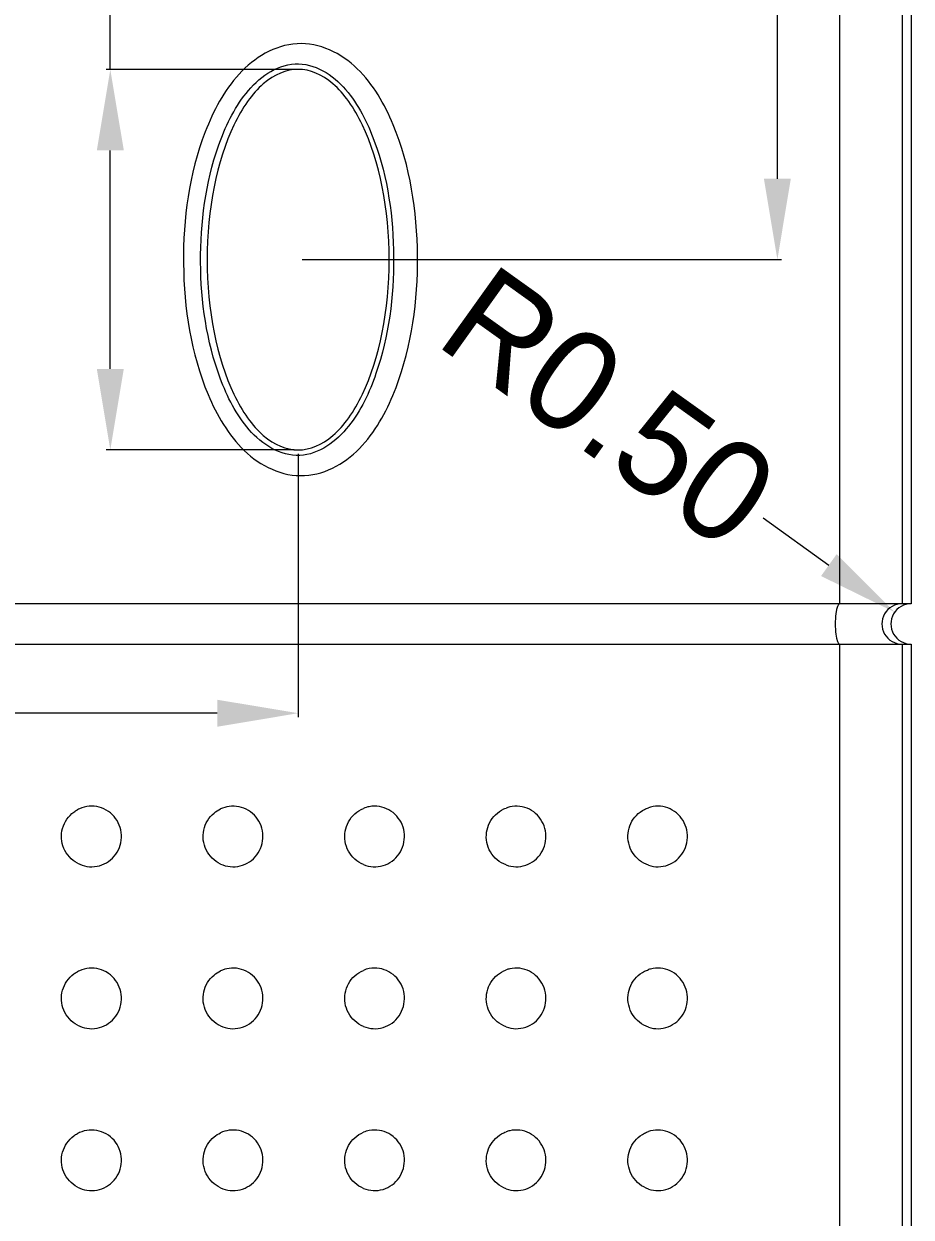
# Model space of a CAD drawing. Header units: millimetres. Extents: x -644 to 177, y 608 to 849.
# Drawn here: x -25.76 to -3.83, y 659.98 to 689.46 of the extents above; entities that cross this region are included whole.
import ezdxf

# ---------------------------------------------------------------- set-up
doc = ezdxf.new("R2010")
doc.units = ezdxf.units.MM
doc.layers.get('0').update_dxf_attribs({"linetype": 'CONTINUOUS'})
doc.layers.get('Defpoints').update_dxf_attribs({"linetype": 'CONTINUOUS'})
doc.layers.add('10', color=7, linetype='CONTINUOUS', true_color=0xffffff)
doc.dimstyles.new('2', dxfattribs={"dimtxt": 2.5, "dimasz": 2, "dimexe": 0.1, "dimexo": 0.1, "dimgap": 0.1, "dimtad": 0, "dimzin": 0, "dimdsep": 46, "dimtxsty": 'Standard', "dimcen": 0, "dimclrd": 4, "dimclre": 4, "dimclrt": 3, "dimadec": 1, "dimazin": 0, "dimtfac": 1, "dimtofl": 0, "dimtmove": 0, "dimatfit": 3, "dimfxl": 0, "dimtolj": 1, "dimtzin": 0, "dimlwd": 9, "dimlwe": 9, "dimarcsym": 0})

# ---------------------------------------------------------------- blocks, each defined once
blk = doc.blocks.new('*D172')
at = {"color": 4, "lineweight": 9}
for p, q in [((-23.626, 688.338), (-23.626, 690.338)), ((-19.083, 688.338), (-23.726, 688.338)), ((-23.626, 680.938), (-23.626, 686.338)), ((-19.083, 678.938), (-23.726, 678.938))]:
    blk.add_line(p, q, dxfattribs=at)
for points in [[(-23.959, 686.338), (-23.292, 686.338), (-23.626, 688.338)], [(-23.959, 680.938), (-23.292, 680.938), (-23.626, 678.938)]]:
    blk.add_solid(points, dxfattribs=at)
at = {"layer": 'Defpoints', "color": 0, "lineweight": 9}
for p in [(-23.626, 688.338), (-18.983, 688.338), (-18.983, 678.938)]:
    blk.add_point(p, dxfattribs=at)
at = {"color": 3, "lineweight": 9, "insert": (-23.626, 693.98), "char_height": 2.5, "attachment_point": 5, "rotation": 90}
blk.add_mtext('\\A1;9.40', dxfattribs=at)
blk = doc.blocks.new('*D175')
at = {"color": 4, "lineweight": 9}
for p, q in [((-5.695, 733.138), (-7.239, 733.138)), ((-7.139, 731.138), (-7.139, 713.28)), ((-7.139, 685.638), (-7.139, 703.496)), ((-18.883, 683.638), (-7.039, 683.638))]:
    blk.add_line(p, q, dxfattribs=at)
for points in [[(-7.472, 731.138), (-6.806, 731.138), (-7.139, 733.138)], [(-7.472, 685.638), (-6.806, 685.638), (-7.139, 683.638)]]:
    blk.add_solid(points, dxfattribs=at)
at = {"layer": 'Defpoints', "color": 0, "lineweight": 9}
for p in [(-7.139, 733.138), (-5.595, 733.138), (-18.983, 683.638)]:
    blk.add_point(p, dxfattribs=at)
at = {"color": 3, "lineweight": 9, "insert": (-7.139, 708.388), "char_height": 2.5, "attachment_point": 5, "rotation": 90}
blk.add_mtext('\\A1;49.50', dxfattribs=at)
blk = doc.blocks.new('*D176')
at = {"color": 4, "lineweight": 9}
for p, q in [((-18.983, 678.838), (-18.983, 672.333)), ((-53.833, 674.038), (-53.833, 672.333)), ((-51.833, 672.433), (-41.508, 672.433)), ((-20.983, 672.433), (-31.308, 672.433))]:
    blk.add_line(p, q, dxfattribs=at)
for points in [[(-51.833, 672.766), (-51.833, 672.099), (-53.833, 672.433)], [(-20.983, 672.766), (-20.983, 672.099), (-18.983, 672.433)]]:
    blk.add_solid(points, dxfattribs=at)
at = {"layer": 'Defpoints', "color": 0, "lineweight": 9}
for p in [(-18.983, 678.938), (-53.833, 674.138), (-18.983, 672.433)]:
    blk.add_point(p, dxfattribs=at)
at = {"color": 3, "lineweight": 9, "insert": (-36.408, 672.433), "char_height": 2.5, "attachment_point": 5}
blk.add_mtext('\\A1;34.85', dxfattribs=at)
blk = doc.blocks.new('*D120')
at = {"color": 4, "lineweight": 9}
blk.add_line((-7.492, 677.257), (-5.866, 676.093), dxfattribs=at)
blk.add_solid([(-5.672, 676.364), (-6.06, 675.822), (-4.239, 674.929)], dxfattribs=at)
at = {"layer": 'Defpoints', "color": 0, "lineweight": 9}
for p in [(-4.239, 674.929), (-3.833, 674.638)]:
    blk.add_point(p, dxfattribs=at)
at = {"color": 3, "lineweight": 9, "insert": (-11.301, 679.982), "char_height": 2.5, "attachment_point": 5, "rotation": 324.4101}
blk.add_mtext('\\A1;R0.50', dxfattribs=at)

msp = doc.modelspace()

# ---------------------------------------------------------------- linework, layer by layer
at = {"lineweight": 9}
msp.add_arc((-3.833, 674.638), 0.5, 89.9804, 270.0196, dxfattribs=at)
at = {"layer": '10', "color": 7, "linetype": 'Continuous', "lineweight": 9}
for p, q in [((-5.595, 675.138), (-5.595, 741.138)), ((-4.055, 741.138), (-4.055, 675.138)), ((-3.833, 741.138), (-3.833, 675.138)), ((-5.595, 675.138), (-102.07, 675.138)), ((-4.055, 675.138), (-5.595, 675.138)), ((-3.833, 675.138), (-4.055, 675.138)), ((-102.07, 674.138), (-5.595, 674.138)), ((-5.595, 655.859), (-5.595, 674.138)), ((-5.595, 674.138), (-4.055, 674.138)), ((-4.055, 674.138), (-3.833, 674.138)), ((-4.055, 674.138), (-4.055, 655.859)), ((-3.833, 674.138), (-3.833, 655.637))]:
    msp.add_line(p, q, dxfattribs=at)
for centre, ratio in [((-5.595, 674.638), 0.229704), ((-4.055, 674.638), 0.999657)]:
    msp.add_ellipse(centre, major_axis=(0, 0.5), ratio=ratio, start_param=0, end_param=3.141593, dxfattribs=at)
for points, knots in [([(-19.01, 688.971), (-18.455, 689.003), (-17.917, 688.74), (-17.127, 687.971), (-16.844, 687.479), (-16.211, 685.949), (-16.044, 684.839), (-16.023, 682.62), (-16.169, 681.524), (-16.762, 679.958), (-17.027, 679.457), (-17.767, 678.642), (-18.275, 678.333), (-19.377, 678.275), (-19.918, 678.538), (-20.711, 679.306), (-20.996, 679.797), (-21.636, 681.325), (-21.806, 682.435), (-21.827, 684.654), (-21.679, 685.75), (-21.081, 687.315), (-20.814, 687.814), (-20.071, 688.628), (-19.566, 688.94), (-19.01, 688.971)], [0, 0, 0, 0, 0.0625, 0.0625, 0.125, 0.125, 0.25, 0.25, 0.375, 0.375, 0.4375, 0.4375, 0.5, 0.5, 0.5625, 0.5625, 0.625, 0.625, 0.75, 0.75, 0.875, 0.875, 0.9375, 0.9375, 1, 1, 1, 1]), ([(-19.061, 688.473), (-19.545, 688.447), (-19.967, 688.127), (-20.574, 687.366), (-20.79, 686.913), (-21.274, 685.524), (-21.4, 684.557), (-21.388, 682.598), (-21.25, 681.624), (-20.739, 680.25), (-20.514, 679.805), (-19.876, 679.07), (-19.424, 678.78), (-18.461, 678.825), (-18.037, 679.144), (-17.434, 679.906), (-17.219, 680.36), (-16.741, 681.75), (-16.617, 682.718), (-16.629, 684.677), (-16.764, 685.651), (-17.27, 687.027), (-17.492, 687.472), (-18.126, 688.209), (-18.576, 688.499), (-19.061, 688.473)], [0, 0, 0, 0, 0.0625, 0.0625, 0.125, 0.125, 0.25, 0.25, 0.375, 0.375, 0.4375, 0.4375, 0.5, 0.5, 0.5625, 0.5625, 0.625, 0.625, 0.75, 0.75, 0.875, 0.875, 0.9375, 0.9375, 1, 1, 1, 1]), ([(-18.983, 678.938), (-19.277, 678.938), (-19.572, 679.06), (-20.116, 679.531), (-20.365, 679.879), (-20.99, 681.184), (-21.233, 682.407), (-21.233, 684.868), (-20.99, 686.091), (-20.365, 687.396), (-20.116, 687.745), (-19.572, 688.216), (-19.277, 688.338), (-18.688, 688.338), (-18.394, 688.216), (-17.85, 687.745), (-17.6, 687.396), (-16.975, 686.091), (-16.733, 684.868), (-16.733, 682.407), (-16.975, 681.184), (-17.6, 679.879), (-17.85, 679.531), (-18.394, 679.06), (-18.688, 678.938), (-18.983, 678.938)], [0, 0, 0, 0, 0.0625, 0.0625, 0.125, 0.125, 0.25, 0.25, 0.375, 0.375, 0.4375, 0.4375, 0.5, 0.5, 0.5625, 0.5625, 0.625, 0.625, 0.75, 0.75, 0.875, 0.875, 0.9375, 0.9375, 1, 1, 1, 1]), ([(-24.438, 668.727), (-24.365, 668.688), (-24.285, 668.661), (-24.121, 668.636), (-24.036, 668.637), (-23.873, 668.667), (-23.793, 668.697), (-23.649, 668.78), (-23.584, 668.835), (-23.475, 668.962), (-23.431, 669.036), (-23.37, 669.191), (-23.353, 669.276), (-23.347, 669.443), (-23.358, 669.529), (-23.407, 669.689), (-23.445, 669.765), (-23.544, 669.9), (-23.605, 669.96), (-23.742, 670.054), (-23.82, 670.09), (-23.98, 670.133), (-24.065, 670.14), (-24.23, 670.127), (-24.313, 670.106), (-24.405, 670.065), (-24.422, 670.057), (-24.438, 670.048)], [0, 0, 0, 0, 0.081371, 0.081371, 0.163264, 0.163264, 0.245154, 0.245154, 0.327047, 0.327047, 0.408949, 0.408949, 0.49086, 0.49086, 0.572778, 0.572778, 0.654698, 0.654698, 0.736612, 0.736612, 0.818517, 0.818517, 0.900412, 0.900412, 0.982303, 0.982303, 1, 1, 1, 1]), ([(-20.9, 668.708), (-20.976, 668.744), (-21.047, 668.793), (-21.167, 668.911), (-21.218, 668.981), (-21.293, 669.132), (-21.317, 669.215), (-21.337, 669.381), (-21.333, 669.466), (-21.298, 669.629), (-21.266, 669.708), (-21.18, 669.849), (-21.124, 669.913), (-21.011, 670.006), (-20.957, 670.041), (-20.9, 670.067)], [0, 0, 0, 0, 0.149609, 0.149609, 0.299309, 0.299309, 0.447675, 0.447675, 0.594596, 0.594596, 0.741048, 0.741048, 0.88817, 0.88817, 1, 1, 1, 1]), ([(-20.9, 668.708), (-20.825, 668.673), (-20.744, 668.651), (-20.58, 668.635), (-20.495, 668.641), (-20.334, 668.681), (-20.256, 668.715), (-20.118, 668.807), (-20.055, 668.865), (-19.955, 668.998), (-19.915, 669.074), (-19.863, 669.233), (-19.851, 669.319), (-19.854, 669.486), (-19.87, 669.571), (-19.927, 669.728), (-19.97, 669.802), (-20.076, 669.931), (-20.14, 669.987), (-20.282, 670.073), (-20.361, 670.104), (-20.523, 670.138), (-20.608, 670.141), (-20.763, 670.119), (-20.834, 670.098), (-20.9, 670.067)], [0, 0, 0, 0, 0.083755, 0.083755, 0.167976, 0.167976, 0.252194, 0.252194, 0.336417, 0.336417, 0.42065, 0.42065, 0.504892, 0.504892, 0.58914, 0.58914, 0.673388, 0.673388, 0.75763, 0.75763, 0.841862, 0.841862, 0.926085, 0.926085, 1, 1, 1, 1]), ([(-17.37, 668.695), (-17.447, 668.727), (-17.52, 668.773), (-17.646, 668.886), (-17.7, 668.954), (-17.781, 669.102), (-17.809, 669.184), (-17.836, 669.349), (-17.836, 669.434), (-17.808, 669.598), (-17.779, 669.678), (-17.7, 669.822), (-17.647, 669.889), (-17.522, 670.001), (-17.448, 670.048), (-17.37, 670.081)], [0, 0, 0, 0, 0.144311, 0.144311, 0.288729, 0.288729, 0.431561, 0.431561, 0.572576, 0.572576, 0.712867, 0.712867, 0.853784, 0.853784, 1, 1, 1, 1]), ([(-17.37, 668.695), (-17.294, 668.663), (-17.211, 668.645), (-17.047, 668.636), (-16.963, 668.646), (-16.805, 668.694), (-16.728, 668.731), (-16.595, 668.829), (-16.535, 668.89), (-16.441, 669.028), (-16.404, 669.106), (-16.36, 669.267), (-16.351, 669.353), (-16.362, 669.52), (-16.381, 669.603), (-16.446, 669.758), (-16.492, 669.83), (-16.603, 669.954), (-16.67, 670.007), (-16.815, 670.086), (-16.895, 670.114), (-17.058, 670.14), (-17.143, 670.139), (-17.274, 670.115), (-17.323, 670.1), (-17.37, 670.081)], [0, 0, 0, 0, 0.085749, 0.085749, 0.171919, 0.171919, 0.258088, 0.258088, 0.344263, 0.344263, 0.430447, 0.430447, 0.516641, 0.516641, 0.602841, 0.602841, 0.689039, 0.689039, 0.775231, 0.775231, 0.861412, 0.861412, 0.947584, 0.947584, 1, 1, 1, 1]), ([(-13.844, 668.685), (-13.923, 668.714), (-13.998, 668.758), (-14.128, 668.866), (-14.185, 668.933), (-14.271, 669.078), (-14.302, 669.159), (-14.335, 669.323), (-14.337, 669.409), (-14.314, 669.573), (-14.289, 669.653), (-14.215, 669.8), (-14.164, 669.868), (-14.046, 669.984), (-13.976, 670.032), (-13.882, 670.076), (-13.864, 670.084), (-13.844, 670.091)], [0, 0, 0, 0, 0.140546, 0.140546, 0.281216, 0.281216, 0.42003, 0.42003, 0.55662, 0.55662, 0.692207, 0.692207, 0.82837, 0.82837, 0.966431, 0.966431, 1, 1, 1, 1]), ([(-13.844, 668.685), (-13.768, 668.656), (-13.685, 668.641), (-13.521, 668.638), (-13.437, 668.652), (-13.282, 668.705), (-13.207, 668.745), (-13.077, 668.848), (-13.02, 668.911), (-12.931, 669.052), (-12.898, 669.131), (-12.859, 669.294), (-12.854, 669.38), (-12.87, 669.547), (-12.893, 669.63), (-12.963, 669.782), (-13.011, 669.852), (-13.126, 669.972), (-13.194, 670.022), (-13.342, 670.096), (-13.423, 670.121), (-13.586, 670.141), (-13.67, 670.137), (-13.783, 670.111), (-13.814, 670.102), (-13.844, 670.091)], [0, 0, 0, 0, 0.087423, 0.087423, 0.175231, 0.175231, 0.263039, 0.263039, 0.350853, 0.350853, 0.438677, 0.438677, 0.526511, 0.526511, 0.61435, 0.61435, 0.702187, 0.702187, 0.790016, 0.790016, 0.877835, 0.877835, 0.965645, 0.965645, 1, 1, 1, 1]), ([(-10.323, 668.678), (-10.403, 668.705), (-10.48, 668.746), (-10.613, 668.851), (-10.672, 668.916), (-10.762, 669.059), (-10.795, 669.139), (-10.832, 669.303), (-10.837, 669.388), (-10.819, 669.552), (-10.796, 669.633), (-10.726, 669.782), (-10.678, 669.851), (-10.564, 669.969), (-10.495, 670.02), (-10.39, 670.073), (-10.357, 670.087), (-10.323, 670.098)], [0, 0, 0, 0, 0.137708, 0.137708, 0.275559, 0.275559, 0.41126, 0.41126, 0.544299, 0.544299, 0.676033, 0.676033, 0.808283, 0.808283, 0.942624, 0.942624, 1, 1, 1, 1]), ([(-10.323, 668.678), (-10.246, 668.651), (-10.163, 668.638), (-10, 668.641), (-9.917, 668.657), (-9.763, 668.715), (-9.69, 668.758), (-9.564, 668.864), (-9.509, 668.93), (-9.424, 669.073), (-9.394, 669.153), (-9.36, 669.317), (-9.357, 669.403), (-9.379, 669.569), (-9.404, 669.652), (-9.478, 669.801), (-9.528, 669.87), (-9.646, 669.986), (-9.716, 670.034), (-9.865, 670.104), (-9.946, 670.126), (-10.109, 670.141), (-10.193, 670.134), (-10.29, 670.109), (-10.307, 670.104), (-10.323, 670.098)], [0, 0, 0, 0, 0.088855, 0.088855, 0.178066, 0.178066, 0.267277, 0.267277, 0.356495, 0.356495, 0.445724, 0.445724, 0.534962, 0.534962, 0.624204, 0.624204, 0.713444, 0.713444, 0.802676, 0.802676, 0.891897, 0.891897, 0.98111, 0.98111, 1, 1, 1, 1]), ([(-24.438, 668.727), (-24.512, 668.767), (-24.58, 668.82), (-24.693, 668.944), (-24.74, 669.017), (-24.806, 669.172), (-24.826, 669.255), (-24.837, 669.422), (-24.828, 669.507), (-24.783, 669.668), (-24.747, 669.745), (-24.653, 669.882), (-24.593, 669.943), (-24.498, 670.013), (-24.469, 670.032), (-24.438, 670.048)], [0, 0, 0, 0, 0.157054, 0.157054, 0.314184, 0.314184, 0.470213, 0.470213, 0.625145, 0.625145, 0.779841, 0.779841, 0.935242, 0.935242, 1, 1, 1, 1]), ([(-24.438, 664.727), (-24.512, 664.767), (-24.58, 664.82), (-24.693, 664.944), (-24.74, 665.017), (-24.806, 665.172), (-24.826, 665.255), (-24.837, 665.422), (-24.828, 665.507), (-24.783, 665.668), (-24.747, 665.745), (-24.653, 665.882), (-24.593, 665.943), (-24.498, 666.013), (-24.469, 666.032), (-24.438, 666.048)], [0, 0, 0, 0, 0.157054, 0.157054, 0.314184, 0.314184, 0.470213, 0.470213, 0.625145, 0.625145, 0.779841, 0.779841, 0.935242, 0.935242, 1, 1, 1, 1]), ([(-24.438, 664.727), (-24.365, 664.688), (-24.285, 664.661), (-24.121, 664.636), (-24.036, 664.637), (-23.873, 664.667), (-23.793, 664.697), (-23.649, 664.78), (-23.584, 664.835), (-23.475, 664.962), (-23.431, 665.036), (-23.37, 665.191), (-23.353, 665.276), (-23.347, 665.443), (-23.358, 665.529), (-23.407, 665.689), (-23.445, 665.765), (-23.544, 665.9), (-23.605, 665.96), (-23.742, 666.054), (-23.82, 666.09), (-23.98, 666.133), (-24.065, 666.14), (-24.23, 666.127), (-24.313, 666.106), (-24.405, 666.065), (-24.422, 666.057), (-24.438, 666.048)], [0, 0, 0, 0, 0.081371, 0.081371, 0.163264, 0.163264, 0.245154, 0.245154, 0.327047, 0.327047, 0.408949, 0.408949, 0.49086, 0.49086, 0.572778, 0.572778, 0.654698, 0.654698, 0.736612, 0.736612, 0.818517, 0.818517, 0.900412, 0.900412, 0.982303, 0.982303, 1, 1, 1, 1]), ([(-20.9, 664.708), (-20.976, 664.744), (-21.047, 664.793), (-21.167, 664.911), (-21.218, 664.981), (-21.293, 665.132), (-21.317, 665.215), (-21.337, 665.381), (-21.333, 665.466), (-21.298, 665.629), (-21.266, 665.708), (-21.18, 665.849), (-21.124, 665.913), (-21.011, 666.006), (-20.957, 666.041), (-20.9, 666.067)], [0, 0, 0, 0, 0.149609, 0.149609, 0.299309, 0.299309, 0.447675, 0.447675, 0.594596, 0.594596, 0.741048, 0.741048, 0.88817, 0.88817, 1, 1, 1, 1]), ([(-20.9, 664.708), (-20.825, 664.673), (-20.744, 664.651), (-20.58, 664.635), (-20.495, 664.641), (-20.334, 664.681), (-20.256, 664.715), (-20.118, 664.807), (-20.055, 664.865), (-19.955, 664.998), (-19.915, 665.074), (-19.863, 665.233), (-19.851, 665.319), (-19.854, 665.486), (-19.87, 665.571), (-19.927, 665.728), (-19.97, 665.802), (-20.076, 665.931), (-20.14, 665.987), (-20.282, 666.073), (-20.361, 666.104), (-20.523, 666.138), (-20.608, 666.141), (-20.763, 666.119), (-20.834, 666.098), (-20.9, 666.067)], [0, 0, 0, 0, 0.083755, 0.083755, 0.167976, 0.167976, 0.252194, 0.252194, 0.336417, 0.336417, 0.42065, 0.42065, 0.504892, 0.504892, 0.58914, 0.58914, 0.673388, 0.673388, 0.75763, 0.75763, 0.841862, 0.841862, 0.926085, 0.926085, 1, 1, 1, 1]), ([(-17.37, 664.695), (-17.447, 664.727), (-17.52, 664.773), (-17.646, 664.886), (-17.7, 664.954), (-17.781, 665.102), (-17.809, 665.184), (-17.836, 665.349), (-17.836, 665.434), (-17.808, 665.598), (-17.779, 665.678), (-17.7, 665.822), (-17.647, 665.889), (-17.522, 666.001), (-17.448, 666.048), (-17.37, 666.081)], [0, 0, 0, 0, 0.144311, 0.144311, 0.288729, 0.288729, 0.431561, 0.431561, 0.572576, 0.572576, 0.712867, 0.712867, 0.853784, 0.853784, 1, 1, 1, 1]), ([(-17.37, 664.695), (-17.294, 664.663), (-17.211, 664.645), (-17.047, 664.636), (-16.963, 664.646), (-16.805, 664.694), (-16.728, 664.731), (-16.595, 664.829), (-16.535, 664.89), (-16.441, 665.028), (-16.404, 665.106), (-16.36, 665.267), (-16.351, 665.353), (-16.362, 665.52), (-16.381, 665.603), (-16.446, 665.758), (-16.492, 665.83), (-16.603, 665.954), (-16.67, 666.007), (-16.815, 666.086), (-16.895, 666.114), (-17.058, 666.14), (-17.143, 666.139), (-17.274, 666.115), (-17.323, 666.1), (-17.37, 666.081)], [0, 0, 0, 0, 0.085749, 0.085749, 0.171919, 0.171919, 0.258088, 0.258088, 0.344263, 0.344263, 0.430447, 0.430447, 0.516641, 0.516641, 0.602841, 0.602841, 0.689039, 0.689039, 0.775231, 0.775231, 0.861412, 0.861412, 0.947584, 0.947584, 1, 1, 1, 1]), ([(-13.844, 664.685), (-13.923, 664.714), (-13.998, 664.758), (-14.128, 664.866), (-14.185, 664.933), (-14.271, 665.078), (-14.302, 665.159), (-14.335, 665.323), (-14.337, 665.409), (-14.314, 665.573), (-14.289, 665.653), (-14.215, 665.8), (-14.164, 665.868), (-14.046, 665.984), (-13.976, 666.032), (-13.882, 666.076), (-13.864, 666.084), (-13.844, 666.091)], [0, 0, 0, 0, 0.140546, 0.140546, 0.281216, 0.281216, 0.42003, 0.42003, 0.55662, 0.55662, 0.692207, 0.692207, 0.82837, 0.82837, 0.966431, 0.966431, 1, 1, 1, 1]), ([(-13.844, 664.685), (-13.768, 664.656), (-13.685, 664.641), (-13.521, 664.638), (-13.437, 664.652), (-13.282, 664.705), (-13.207, 664.745), (-13.077, 664.848), (-13.02, 664.911), (-12.931, 665.052), (-12.898, 665.131), (-12.859, 665.294), (-12.854, 665.38), (-12.87, 665.547), (-12.893, 665.63), (-12.963, 665.782), (-13.011, 665.852), (-13.126, 665.972), (-13.194, 666.022), (-13.342, 666.096), (-13.423, 666.121), (-13.586, 666.141), (-13.67, 666.137), (-13.783, 666.111), (-13.814, 666.102), (-13.844, 666.091)], [0, 0, 0, 0, 0.087423, 0.087423, 0.175231, 0.175231, 0.263039, 0.263039, 0.350853, 0.350853, 0.438677, 0.438677, 0.526511, 0.526511, 0.61435, 0.61435, 0.702187, 0.702187, 0.790016, 0.790016, 0.877835, 0.877835, 0.965645, 0.965645, 1, 1, 1, 1]), ([(-10.323, 664.678), (-10.403, 664.705), (-10.48, 664.746), (-10.613, 664.851), (-10.672, 664.916), (-10.762, 665.059), (-10.795, 665.139), (-10.832, 665.303), (-10.837, 665.388), (-10.819, 665.552), (-10.796, 665.633), (-10.726, 665.782), (-10.678, 665.851), (-10.564, 665.969), (-10.495, 666.02), (-10.39, 666.073), (-10.357, 666.087), (-10.323, 666.098)], [0, 0, 0, 0, 0.137708, 0.137708, 0.275559, 0.275559, 0.41126, 0.41126, 0.544299, 0.544299, 0.676033, 0.676033, 0.808283, 0.808283, 0.942624, 0.942624, 1, 1, 1, 1]), ([(-10.323, 664.678), (-10.246, 664.651), (-10.163, 664.638), (-10, 664.641), (-9.917, 664.657), (-9.763, 664.715), (-9.69, 664.758), (-9.564, 664.864), (-9.509, 664.93), (-9.424, 665.073), (-9.394, 665.153), (-9.36, 665.317), (-9.357, 665.403), (-9.379, 665.569), (-9.404, 665.652), (-9.478, 665.801), (-9.528, 665.87), (-9.646, 665.986), (-9.716, 666.034), (-9.865, 666.104), (-9.946, 666.126), (-10.109, 666.141), (-10.193, 666.134), (-10.29, 666.109), (-10.307, 666.104), (-10.323, 666.098)], [0, 0, 0, 0, 0.088855, 0.088855, 0.178066, 0.178066, 0.267277, 0.267277, 0.356495, 0.356495, 0.445724, 0.445724, 0.534962, 0.534962, 0.624204, 0.624204, 0.713444, 0.713444, 0.802676, 0.802676, 0.891897, 0.891897, 0.98111, 0.98111, 1, 1, 1, 1]), ([(-24.438, 660.727), (-24.365, 660.688), (-24.285, 660.661), (-24.121, 660.636), (-24.036, 660.637), (-23.873, 660.667), (-23.793, 660.697), (-23.649, 660.78), (-23.584, 660.835), (-23.475, 660.962), (-23.431, 661.036), (-23.37, 661.191), (-23.353, 661.276), (-23.347, 661.443), (-23.358, 661.529), (-23.407, 661.689), (-23.445, 661.765), (-23.544, 661.9), (-23.605, 661.96), (-23.742, 662.054), (-23.82, 662.09), (-23.98, 662.133), (-24.065, 662.14), (-24.23, 662.127), (-24.313, 662.106), (-24.405, 662.065), (-24.422, 662.057), (-24.438, 662.048)], [0, 0, 0, 0, 0.081371, 0.081371, 0.163264, 0.163264, 0.245154, 0.245154, 0.327047, 0.327047, 0.408949, 0.408949, 0.49086, 0.49086, 0.572778, 0.572778, 0.654698, 0.654698, 0.736612, 0.736612, 0.818517, 0.818517, 0.900412, 0.900412, 0.982303, 0.982303, 1, 1, 1, 1]), ([(-20.9, 660.708), (-20.825, 660.673), (-20.744, 660.651), (-20.58, 660.635), (-20.495, 660.641), (-20.334, 660.681), (-20.256, 660.715), (-20.118, 660.807), (-20.055, 660.865), (-19.955, 660.998), (-19.915, 661.074), (-19.863, 661.233), (-19.851, 661.319), (-19.854, 661.486), (-19.87, 661.571), (-19.927, 661.728), (-19.97, 661.802), (-20.076, 661.931), (-20.14, 661.987), (-20.282, 662.073), (-20.361, 662.104), (-20.523, 662.138), (-20.608, 662.141), (-20.763, 662.119), (-20.834, 662.098), (-20.9, 662.067)], [0, 0, 0, 0, 0.083755, 0.083755, 0.167976, 0.167976, 0.252194, 0.252194, 0.336417, 0.336417, 0.42065, 0.42065, 0.504892, 0.504892, 0.58914, 0.58914, 0.673388, 0.673388, 0.75763, 0.75763, 0.841862, 0.841862, 0.926085, 0.926085, 1, 1, 1, 1]), ([(-17.37, 660.695), (-17.294, 660.663), (-17.211, 660.645), (-17.047, 660.636), (-16.963, 660.646), (-16.805, 660.694), (-16.728, 660.731), (-16.595, 660.829), (-16.535, 660.89), (-16.441, 661.028), (-16.404, 661.106), (-16.36, 661.267), (-16.351, 661.353), (-16.362, 661.52), (-16.381, 661.603), (-16.446, 661.758), (-16.492, 661.83), (-16.603, 661.954), (-16.67, 662.007), (-16.815, 662.086), (-16.895, 662.114), (-17.058, 662.14), (-17.143, 662.139), (-17.274, 662.115), (-17.323, 662.1), (-17.37, 662.081)], [0, 0, 0, 0, 0.085749, 0.085749, 0.171919, 0.171919, 0.258088, 0.258088, 0.344263, 0.344263, 0.430447, 0.430447, 0.516641, 0.516641, 0.602841, 0.602841, 0.689039, 0.689039, 0.775231, 0.775231, 0.861412, 0.861412, 0.947584, 0.947584, 1, 1, 1, 1]), ([(-13.844, 660.685), (-13.923, 660.714), (-13.998, 660.758), (-14.128, 660.866), (-14.185, 660.933), (-14.271, 661.078), (-14.302, 661.159), (-14.335, 661.323), (-14.337, 661.409), (-14.314, 661.573), (-14.289, 661.653), (-14.215, 661.8), (-14.164, 661.868), (-14.046, 661.984), (-13.976, 662.032), (-13.882, 662.076), (-13.864, 662.084), (-13.844, 662.091)], [0, 0, 0, 0, 0.140546, 0.140546, 0.281216, 0.281216, 0.42003, 0.42003, 0.55662, 0.55662, 0.692207, 0.692207, 0.82837, 0.82837, 0.966431, 0.966431, 1, 1, 1, 1]), ([(-13.844, 660.685), (-13.768, 660.656), (-13.685, 660.641), (-13.521, 660.638), (-13.437, 660.652), (-13.282, 660.705), (-13.207, 660.745), (-13.077, 660.848), (-13.02, 660.911), (-12.931, 661.052), (-12.898, 661.131), (-12.859, 661.294), (-12.854, 661.38), (-12.87, 661.547), (-12.893, 661.63), (-12.963, 661.782), (-13.011, 661.852), (-13.126, 661.972), (-13.194, 662.022), (-13.342, 662.096), (-13.423, 662.121), (-13.586, 662.141), (-13.67, 662.137), (-13.783, 662.111), (-13.814, 662.102), (-13.844, 662.091)], [0, 0, 0, 0, 0.087423, 0.087423, 0.175231, 0.175231, 0.263039, 0.263039, 0.350853, 0.350853, 0.438677, 0.438677, 0.526511, 0.526511, 0.61435, 0.61435, 0.702187, 0.702187, 0.790016, 0.790016, 0.877835, 0.877835, 0.965645, 0.965645, 1, 1, 1, 1]), ([(-10.323, 660.678), (-10.403, 660.705), (-10.48, 660.746), (-10.613, 660.851), (-10.672, 660.916), (-10.762, 661.059), (-10.795, 661.139), (-10.832, 661.303), (-10.837, 661.388), (-10.819, 661.552), (-10.796, 661.633), (-10.726, 661.782), (-10.678, 661.851), (-10.564, 661.969), (-10.495, 662.02), (-10.39, 662.073), (-10.357, 662.087), (-10.323, 662.098)], [0, 0, 0, 0, 0.137708, 0.137708, 0.275559, 0.275559, 0.41126, 0.41126, 0.544299, 0.544299, 0.676033, 0.676033, 0.808283, 0.808283, 0.942624, 0.942624, 1, 1, 1, 1]), ([(-10.323, 660.678), (-10.246, 660.651), (-10.163, 660.638), (-10, 660.641), (-9.917, 660.657), (-9.763, 660.715), (-9.69, 660.758), (-9.564, 660.864), (-9.509, 660.93), (-9.424, 661.073), (-9.394, 661.153), (-9.36, 661.317), (-9.357, 661.403), (-9.379, 661.569), (-9.404, 661.652), (-9.478, 661.801), (-9.528, 661.87), (-9.646, 661.986), (-9.716, 662.034), (-9.865, 662.104), (-9.946, 662.126), (-10.109, 662.141), (-10.193, 662.134), (-10.29, 662.109), (-10.307, 662.104), (-10.323, 662.098)], [0, 0, 0, 0, 0.088855, 0.088855, 0.178066, 0.178066, 0.267277, 0.267277, 0.356495, 0.356495, 0.445724, 0.445724, 0.534962, 0.534962, 0.624204, 0.624204, 0.713444, 0.713444, 0.802676, 0.802676, 0.891897, 0.891897, 0.98111, 0.98111, 1, 1, 1, 1]), ([(-24.438, 660.727), (-24.512, 660.767), (-24.58, 660.82), (-24.693, 660.944), (-24.74, 661.017), (-24.806, 661.172), (-24.826, 661.255), (-24.837, 661.422), (-24.828, 661.507), (-24.783, 661.668), (-24.747, 661.745), (-24.653, 661.882), (-24.593, 661.943), (-24.498, 662.013), (-24.469, 662.032), (-24.438, 662.048)], [0, 0, 0, 0, 0.157054, 0.157054, 0.314184, 0.314184, 0.470213, 0.470213, 0.625145, 0.625145, 0.779841, 0.779841, 0.935242, 0.935242, 1, 1, 1, 1]), ([(-20.9, 660.708), (-20.976, 660.744), (-21.047, 660.793), (-21.167, 660.911), (-21.218, 660.981), (-21.293, 661.132), (-21.317, 661.215), (-21.337, 661.381), (-21.333, 661.466), (-21.298, 661.629), (-21.266, 661.708), (-21.18, 661.849), (-21.124, 661.913), (-21.011, 662.006), (-20.957, 662.041), (-20.9, 662.067)], [0, 0, 0, 0, 0.149609, 0.149609, 0.299309, 0.299309, 0.447675, 0.447675, 0.594596, 0.594596, 0.741048, 0.741048, 0.88817, 0.88817, 1, 1, 1, 1]), ([(-17.37, 660.695), (-17.447, 660.727), (-17.52, 660.773), (-17.646, 660.886), (-17.7, 660.954), (-17.781, 661.102), (-17.809, 661.184), (-17.836, 661.349), (-17.836, 661.434), (-17.808, 661.598), (-17.779, 661.678), (-17.7, 661.822), (-17.647, 661.889), (-17.522, 662.001), (-17.448, 662.048), (-17.37, 662.081)], [0, 0, 0, 0, 0.144311, 0.144311, 0.288729, 0.288729, 0.431561, 0.431561, 0.572576, 0.572576, 0.712867, 0.712867, 0.853784, 0.853784, 1, 1, 1, 1])]:
    msp.add_open_spline(points, degree=3, knots=knots, dxfattribs=at)

# ---------------------------------------------------------------- dimensions: what is measured, and where the dimension line sits
at = {"lineweight": 9}
for base, p1, p2, angle, picture, middle in [((-7.139, 733.138), (-18.983, 683.638), (-5.595, 733.138), 90, '*D175', (-7.139, 708.388)), ((-23.626, 688.338), (-18.983, 678.938), (-18.983, 688.338), 90, '*D172', (-23.626, 693.98)), ((-18.983, 672.433), (-53.833, 674.138), (-18.983, 678.938), 180, '*D176', (-36.408, 672.433))]:
    dim = msp.add_linear_dim(base=base, p1=p1, p2=p2, angle=angle, dimstyle='2', dxfattribs=at)
    dim.commit()
    dim.dimension.update_dxf_attribs({"geometry": picture, "text_midpoint": middle, "dimtype": 128})
dim = msp.add_radius_dim(center=(-3.833, 674.638), mpoint=(-4.239, 674.929), dimstyle='2', dxfattribs=at)
dim.commit()
dim.dimension.update_dxf_attribs({"geometry": '*D120', "text_midpoint": (-11.301, 679.982)})

doc.saveas('drawing.dxf')
